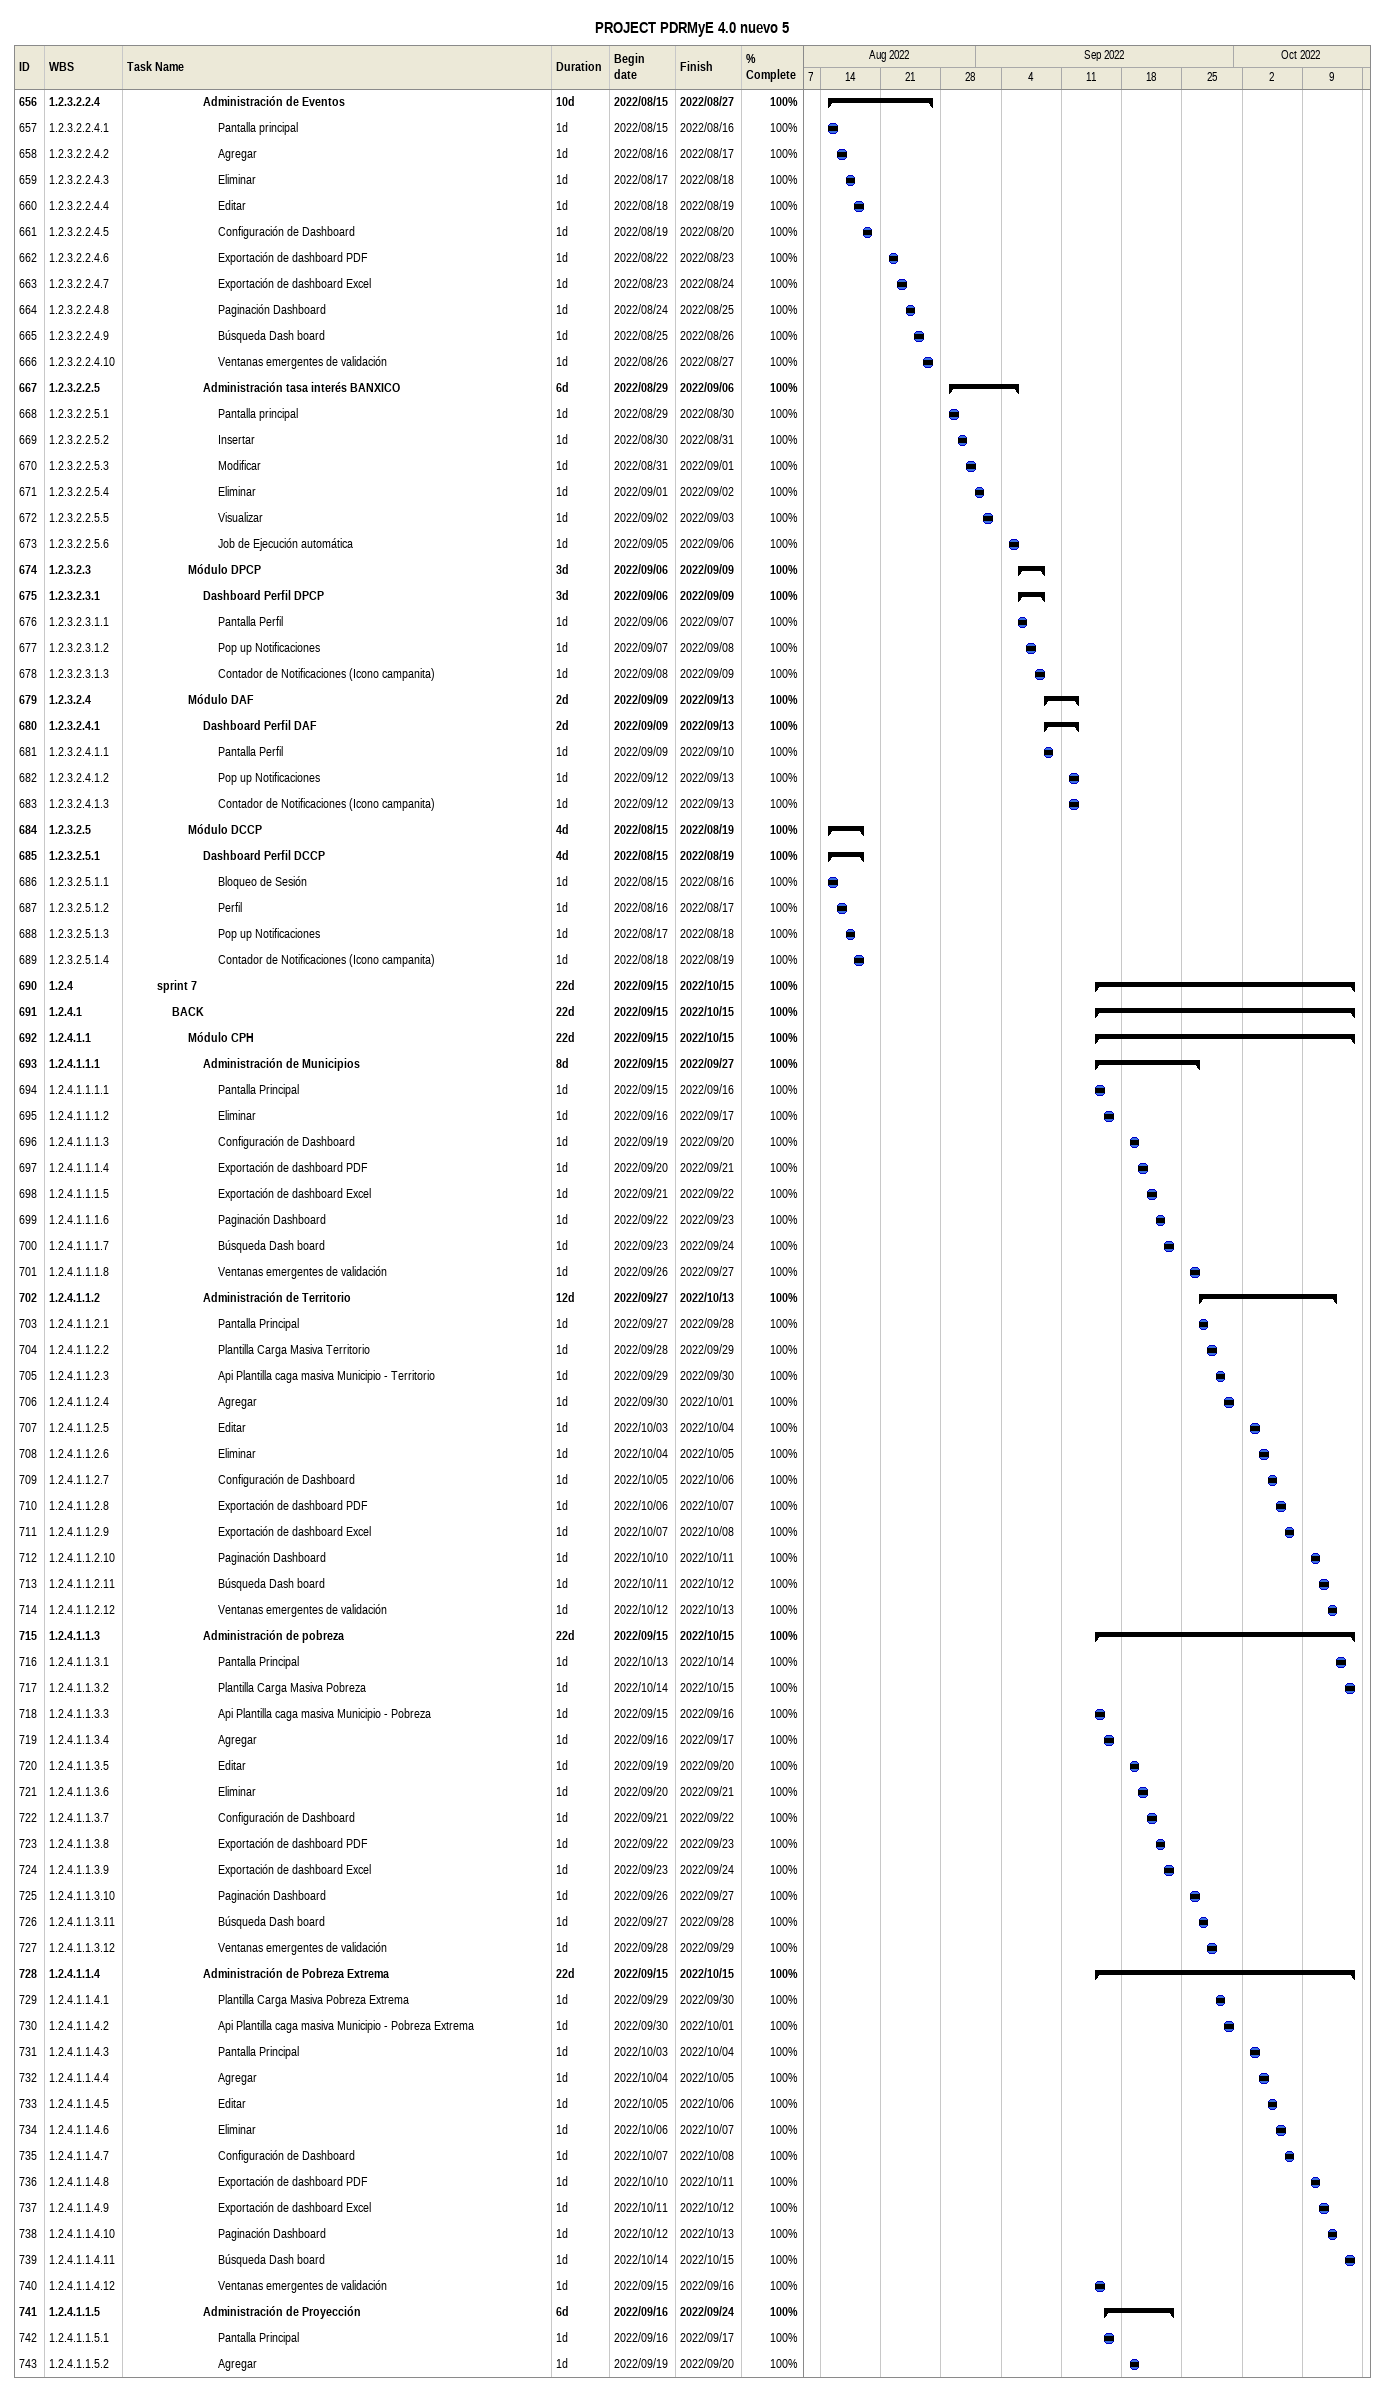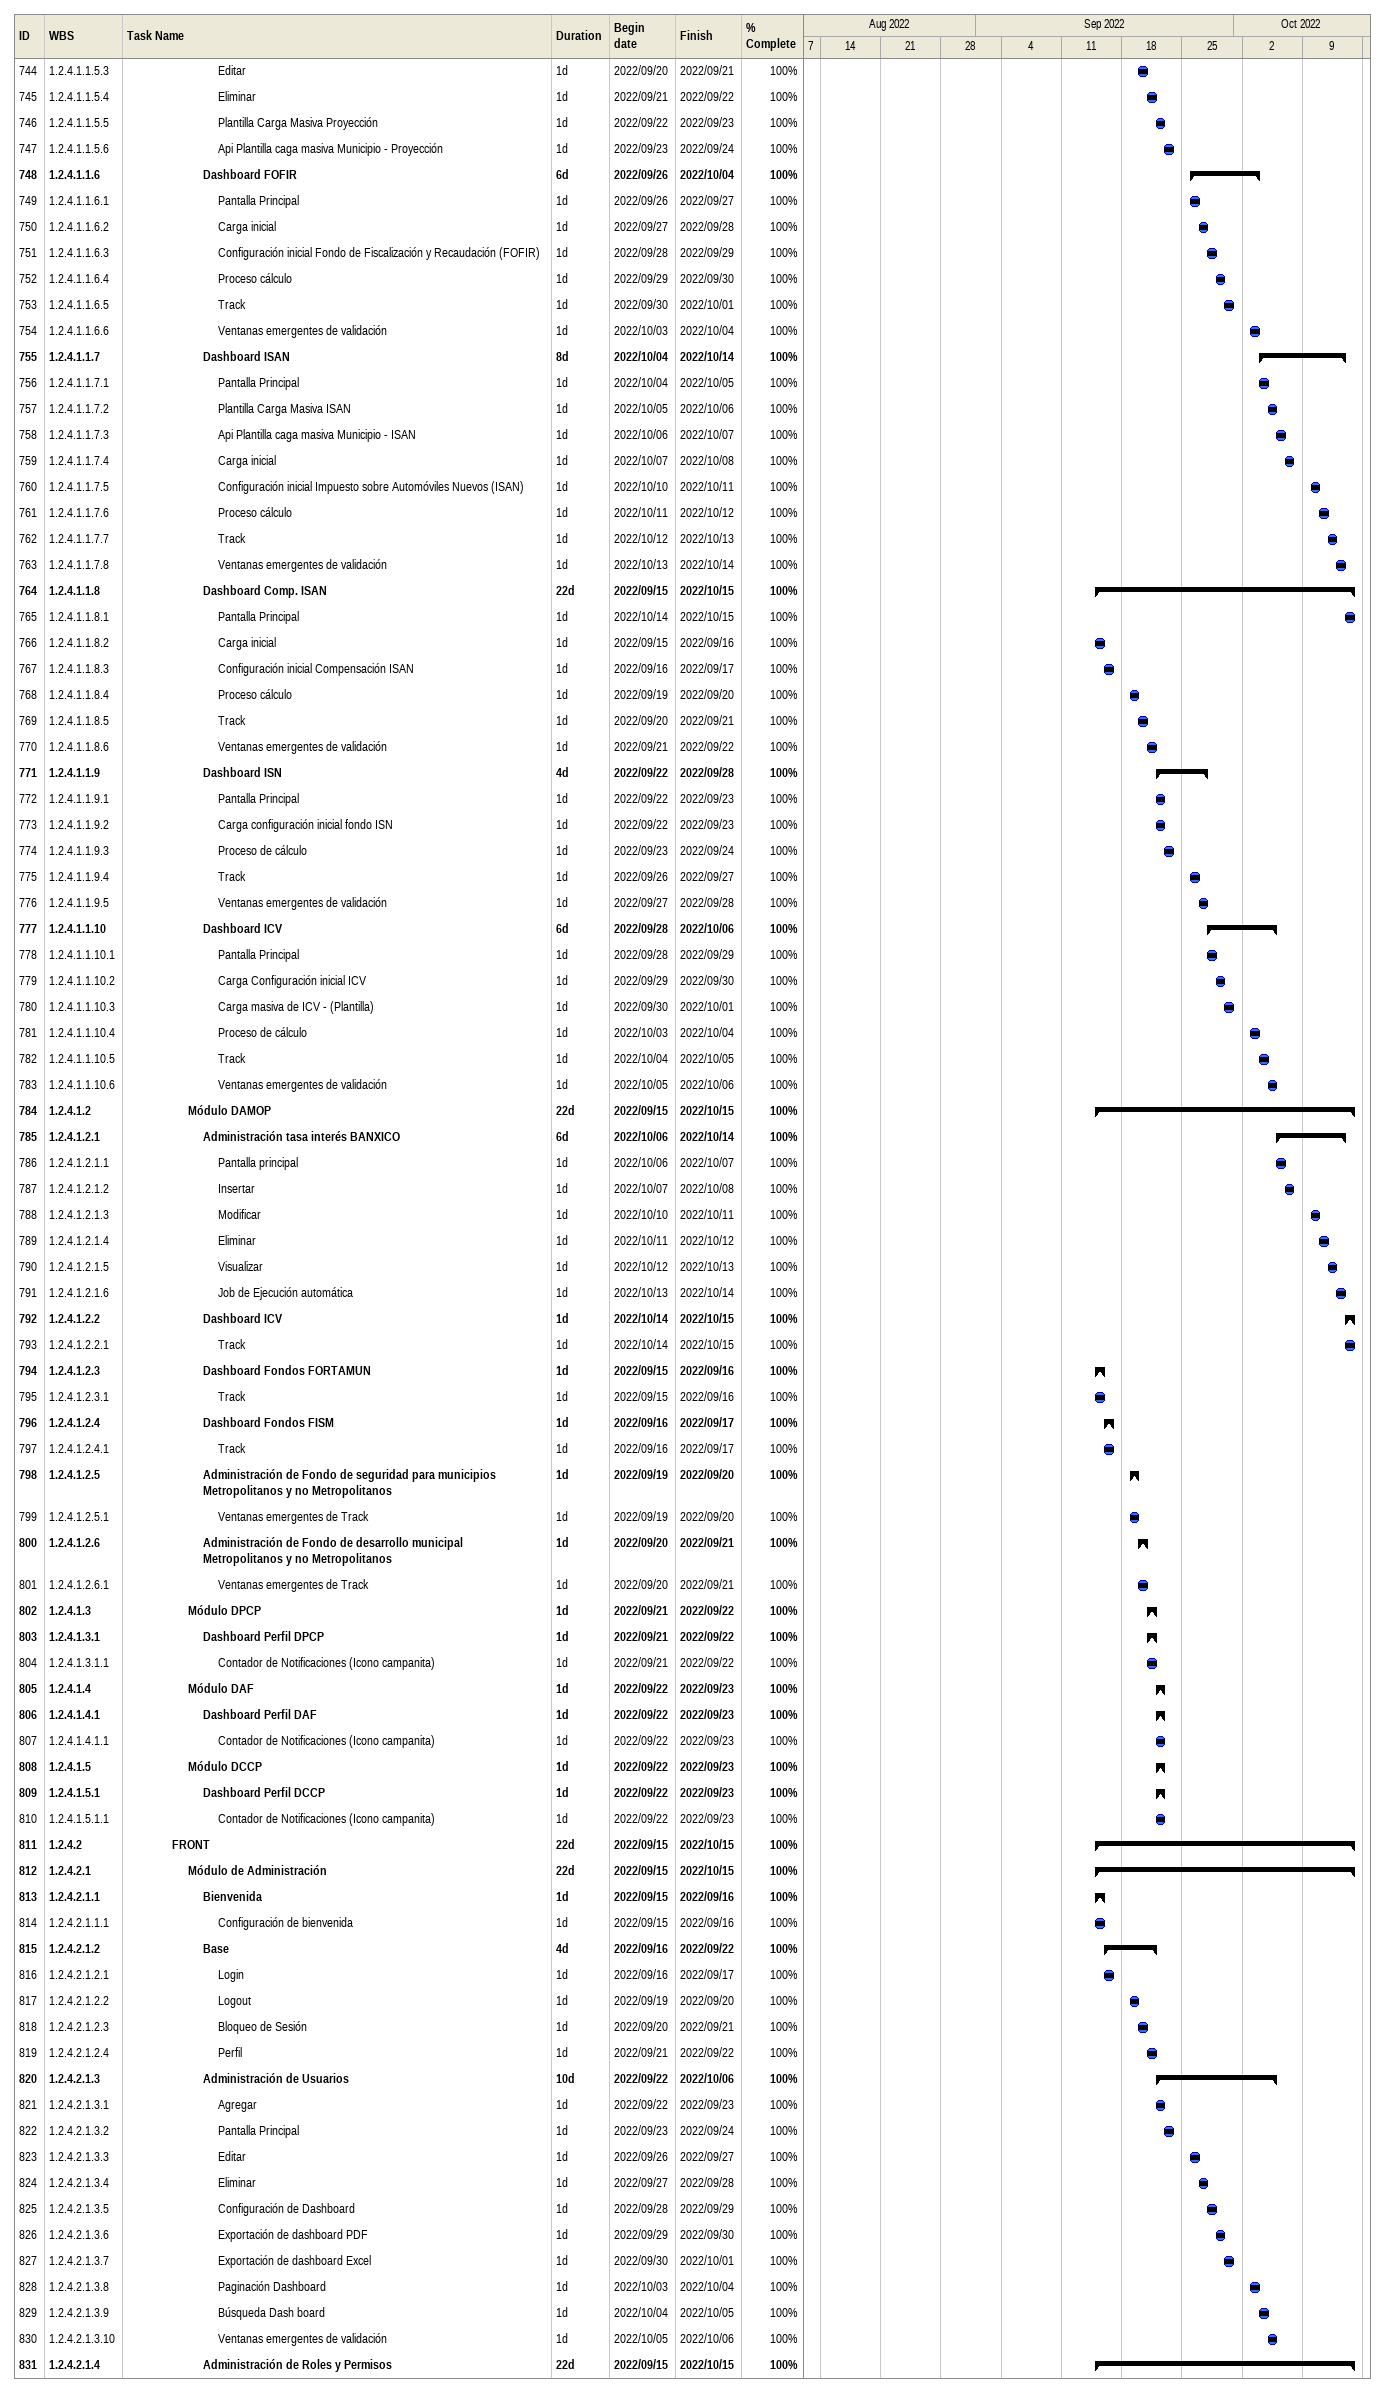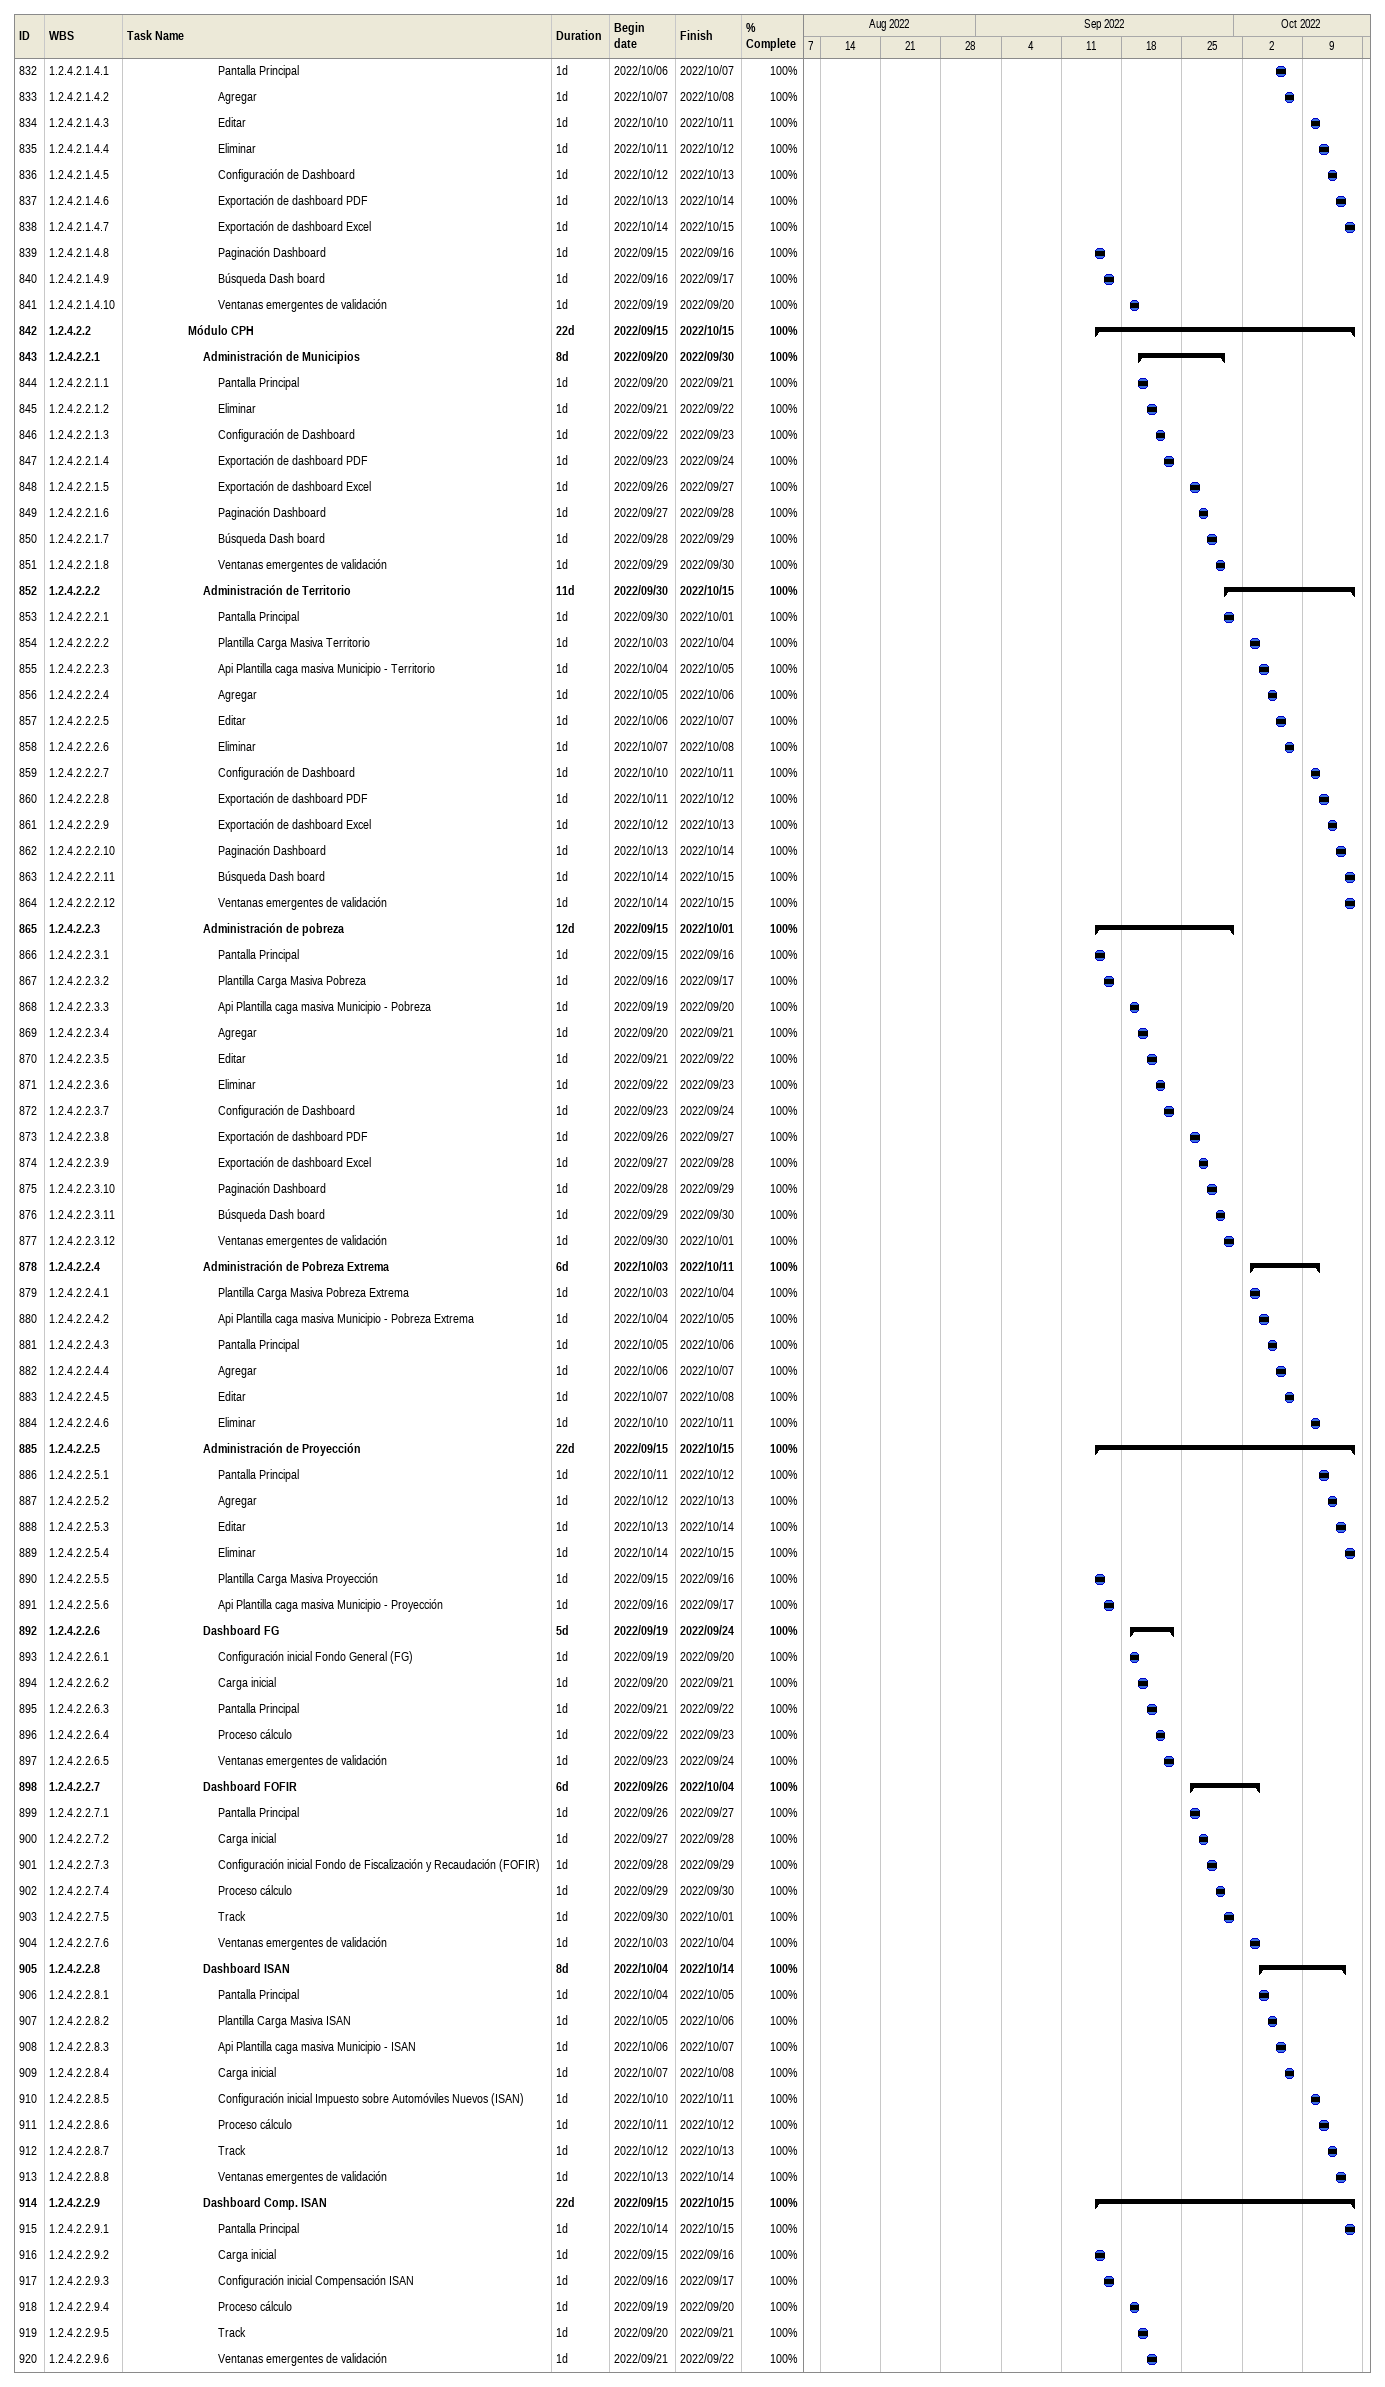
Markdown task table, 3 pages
PROJECT PDRMyE 4.0 nuevo 5

| ID | WBS | Task | Duration | Start | Finish | % complete |
|---|---|---|---|---|---|---|
| 656 | 1.2.3.2.2.4 | **Administración de Eventos** | 10d | 2022-08-15 | 2022-08-27 | 100 |
| 657 | 1.2.3.2.2.4.1 | Pantalla principal | 1d | 2022-08-15 | 2022-08-16 | 100 |
| 658 | 1.2.3.2.2.4.2 | Agregar | 1d | 2022-08-16 | 2022-08-17 | 100 |
| 659 | 1.2.3.2.2.4.3 | Eliminar | 1d | 2022-08-17 | 2022-08-18 | 100 |
| 660 | 1.2.3.2.2.4.4 | Editar | 1d | 2022-08-18 | 2022-08-19 | 100 |
| 661 | 1.2.3.2.2.4.5 | Configuración de Dashboard | 1d | 2022-08-19 | 2022-08-20 | 100 |
| 662 | 1.2.3.2.2.4.6 | Exportación de dashboard PDF | 1d | 2022-08-22 | 2022-08-23 | 100 |
| 663 | 1.2.3.2.2.4.7 | Exportación de dashboard Excel | 1d | 2022-08-23 | 2022-08-24 | 100 |
| 664 | 1.2.3.2.2.4.8 | Paginación Dashboard | 1d | 2022-08-24 | 2022-08-25 | 100 |
| 665 | 1.2.3.2.2.4.9 | Búsqueda Dash board | 1d | 2022-08-25 | 2022-08-26 | 100 |
| 666 | 1.2.3.2.2.4.10 | Ventanas emergentes de validación | 1d | 2022-08-26 | 2022-08-27 | 100 |
| 667 | 1.2.3.2.2.5 | **Administración tasa interés BANXICO** | 6d | 2022-08-29 | 2022-09-06 | 100 |
| 668 | 1.2.3.2.2.5.1 | Pantalla principal | 1d | 2022-08-29 | 2022-08-30 | 100 |
| 669 | 1.2.3.2.2.5.2 | Insertar | 1d | 2022-08-30 | 2022-08-31 | 100 |
| 670 | 1.2.3.2.2.5.3 | Modificar | 1d | 2022-08-31 | 2022-09-01 | 100 |
| 671 | 1.2.3.2.2.5.4 | Eliminar | 1d | 2022-09-01 | 2022-09-02 | 100 |
| 672 | 1.2.3.2.2.5.5 | Visualizar | 1d | 2022-09-02 | 2022-09-03 | 100 |
| 673 | 1.2.3.2.2.5.6 | Job de Ejecución automática | 1d | 2022-09-05 | 2022-09-06 | 100 |
| 674 | 1.2.3.2.3 | **Módulo DPCP** | 3d | 2022-09-06 | 2022-09-09 | 100 |
| 675 | 1.2.3.2.3.1 | **Dashboard Perfil DPCP** | 3d | 2022-09-06 | 2022-09-09 | 100 |
| 676 | 1.2.3.2.3.1.1 | Pantalla Perfil | 1d | 2022-09-06 | 2022-09-07 | 100 |
| 677 | 1.2.3.2.3.1.2 | Pop up Notificaciones | 1d | 2022-09-07 | 2022-09-08 | 100 |
| 678 | 1.2.3.2.3.1.3 | Contador de Notificaciones (Icono campanita) | 1d | 2022-09-08 | 2022-09-09 | 100 |
| 679 | 1.2.3.2.4 | **Módulo DAF** | 2d | 2022-09-09 | 2022-09-13 | 100 |
| 680 | 1.2.3.2.4.1 | **Dashboard Perfil DAF** | 2d | 2022-09-09 | 2022-09-13 | 100 |
| 681 | 1.2.3.2.4.1.1 | Pantalla Perfil | 1d | 2022-09-09 | 2022-09-10 | 100 |
| 682 | 1.2.3.2.4.1.2 | Pop up Notificaciones | 1d | 2022-09-12 | 2022-09-13 | 100 |
| 683 | 1.2.3.2.4.1.3 | Contador de Notificaciones (Icono campanita) | 1d | 2022-09-12 | 2022-09-13 | 100 |
| 684 | 1.2.3.2.5 | **Módulo DCCP** | 4d | 2022-08-15 | 2022-08-19 | 100 |
| 685 | 1.2.3.2.5.1 | **Dashboard Perfil DCCP** | 4d | 2022-08-15 | 2022-08-19 | 100 |
| 686 | 1.2.3.2.5.1.1 | Bloqueo de Sesión | 1d | 2022-08-15 | 2022-08-16 | 100 |
| 687 | 1.2.3.2.5.1.2 | Perfil | 1d | 2022-08-16 | 2022-08-17 | 100 |
| 688 | 1.2.3.2.5.1.3 | Pop up Notificaciones | 1d | 2022-08-17 | 2022-08-18 | 100 |
| 689 | 1.2.3.2.5.1.4 | Contador de Notificaciones (Icono campanita) | 1d | 2022-08-18 | 2022-08-19 | 100 |
| 690 | 1.2.4 | **sprint 7** | 22d | 2022-09-15 | 2022-10-15 | 100 |
| 691 | 1.2.4.1 | **BACK** | 22d | 2022-09-15 | 2022-10-15 | 100 |
| 692 | 1.2.4.1.1 | **Módulo CPH** | 22d | 2022-09-15 | 2022-10-15 | 100 |
| 693 | 1.2.4.1.1.1 | **Administración de Municipios** | 8d | 2022-09-15 | 2022-09-27 | 100 |
| 694 | 1.2.4.1.1.1.1 | Pantalla Principal | 1d | 2022-09-15 | 2022-09-16 | 100 |
| 695 | 1.2.4.1.1.1.2 | Eliminar | 1d | 2022-09-16 | 2022-09-17 | 100 |
| 696 | 1.2.4.1.1.1.3 | Configuración de Dashboard | 1d | 2022-09-19 | 2022-09-20 | 100 |
| 697 | 1.2.4.1.1.1.4 | Exportación de dashboard PDF | 1d | 2022-09-20 | 2022-09-21 | 100 |
| 698 | 1.2.4.1.1.1.5 | Exportación de dashboard Excel | 1d | 2022-09-21 | 2022-09-22 | 100 |
| 699 | 1.2.4.1.1.1.6 | Paginación Dashboard | 1d | 2022-09-22 | 2022-09-23 | 100 |
| 700 | 1.2.4.1.1.1.7 | Búsqueda Dash board | 1d | 2022-09-23 | 2022-09-24 | 100 |
| 701 | 1.2.4.1.1.1.8 | Ventanas emergentes de validación | 1d | 2022-09-26 | 2022-09-27 | 100 |
| 702 | 1.2.4.1.1.2 | **Administración de Territorio** | 12d | 2022-09-27 | 2022-10-13 | 100 |
| 703 | 1.2.4.1.1.2.1 | Pantalla Principal | 1d | 2022-09-27 | 2022-09-28 | 100 |
| 704 | 1.2.4.1.1.2.2 | Plantilla Carga Masiva Territorio | 1d | 2022-09-28 | 2022-09-29 | 100 |
| 705 | 1.2.4.1.1.2.3 | Api Plantilla caga masiva Municipio - Territorio | 1d | 2022-09-29 | 2022-09-30 | 100 |
| 706 | 1.2.4.1.1.2.4 | Agregar | 1d | 2022-09-30 | 2022-10-01 | 100 |
| 707 | 1.2.4.1.1.2.5 | Editar | 1d | 2022-10-03 | 2022-10-04 | 100 |
| 708 | 1.2.4.1.1.2.6 | Eliminar | 1d | 2022-10-04 | 2022-10-05 | 100 |
| 709 | 1.2.4.1.1.2.7 | Configuración de Dashboard | 1d | 2022-10-05 | 2022-10-06 | 100 |
| 710 | 1.2.4.1.1.2.8 | Exportación de dashboard PDF | 1d | 2022-10-06 | 2022-10-07 | 100 |
| 711 | 1.2.4.1.1.2.9 | Exportación de dashboard Excel | 1d | 2022-10-07 | 2022-10-08 | 100 |
| 712 | 1.2.4.1.1.2.10 | Paginación Dashboard | 1d | 2022-10-10 | 2022-10-11 | 100 |
| 713 | 1.2.4.1.1.2.11 | Búsqueda Dash board | 1d | 2022-10-11 | 2022-10-12 | 100 |
| 714 | 1.2.4.1.1.2.12 | Ventanas emergentes de validación | 1d | 2022-10-12 | 2022-10-13 | 100 |
| 715 | 1.2.4.1.1.3 | **Administración de pobreza** | 22d | 2022-09-15 | 2022-10-15 | 100 |
| 716 | 1.2.4.1.1.3.1 | Pantalla Principal | 1d | 2022-10-13 | 2022-10-14 | 100 |
| 717 | 1.2.4.1.1.3.2 | Plantilla Carga Masiva Pobreza | 1d | 2022-10-14 | 2022-10-15 | 100 |
| 718 | 1.2.4.1.1.3.3 | Api Plantilla caga masiva Municipio - Pobreza | 1d | 2022-09-15 | 2022-09-16 | 100 |
| 719 | 1.2.4.1.1.3.4 | Agregar | 1d | 2022-09-16 | 2022-09-17 | 100 |
| 720 | 1.2.4.1.1.3.5 | Editar | 1d | 2022-09-19 | 2022-09-20 | 100 |
| 721 | 1.2.4.1.1.3.6 | Eliminar | 1d | 2022-09-20 | 2022-09-21 | 100 |
| 722 | 1.2.4.1.1.3.7 | Configuración de Dashboard | 1d | 2022-09-21 | 2022-09-22 | 100 |
| 723 | 1.2.4.1.1.3.8 | Exportación de dashboard PDF | 1d | 2022-09-22 | 2022-09-23 | 100 |
| 724 | 1.2.4.1.1.3.9 | Exportación de dashboard Excel | 1d | 2022-09-23 | 2022-09-24 | 100 |
| 725 | 1.2.4.1.1.3.10 | Paginación Dashboard | 1d | 2022-09-26 | 2022-09-27 | 100 |
| 726 | 1.2.4.1.1.3.11 | Búsqueda Dash board | 1d | 2022-09-27 | 2022-09-28 | 100 |
| 727 | 1.2.4.1.1.3.12 | Ventanas emergentes de validación | 1d | 2022-09-28 | 2022-09-29 | 100 |
| 728 | 1.2.4.1.1.4 | **Administración de Pobreza Extrema** | 22d | 2022-09-15 | 2022-10-15 | 100 |
| 729 | 1.2.4.1.1.4.1 | Plantilla Carga Masiva Pobreza Extrema | 1d | 2022-09-29 | 2022-09-30 | 100 |
| 730 | 1.2.4.1.1.4.2 | Api Plantilla caga masiva Municipio - Pobreza Extrema | 1d | 2022-09-30 | 2022-10-01 | 100 |
| 731 | 1.2.4.1.1.4.3 | Pantalla Principal | 1d | 2022-10-03 | 2022-10-04 | 100 |
| 732 | 1.2.4.1.1.4.4 | Agregar | 1d | 2022-10-04 | 2022-10-05 | 100 |
| 733 | 1.2.4.1.1.4.5 | Editar | 1d | 2022-10-05 | 2022-10-06 | 100 |
| 734 | 1.2.4.1.1.4.6 | Eliminar | 1d | 2022-10-06 | 2022-10-07 | 100 |
| 735 | 1.2.4.1.1.4.7 | Configuración de Dashboard | 1d | 2022-10-07 | 2022-10-08 | 100 |
| 736 | 1.2.4.1.1.4.8 | Exportación de dashboard PDF | 1d | 2022-10-10 | 2022-10-11 | 100 |
| 737 | 1.2.4.1.1.4.9 | Exportación de dashboard Excel | 1d | 2022-10-11 | 2022-10-12 | 100 |
| 738 | 1.2.4.1.1.4.10 | Paginación Dashboard | 1d | 2022-10-12 | 2022-10-13 | 100 |
| 739 | 1.2.4.1.1.4.11 | Búsqueda Dash board | 1d | 2022-10-14 | 2022-10-15 | 100 |
| 740 | 1.2.4.1.1.4.12 | Ventanas emergentes de validación | 1d | 2022-09-15 | 2022-09-16 | 100 |
| 741 | 1.2.4.1.1.5 | **Administración de Proyección** | 6d | 2022-09-16 | 2022-09-24 | 100 |
| 742 | 1.2.4.1.1.5.1 | Pantalla Principal | 1d | 2022-09-16 | 2022-09-17 | 100 |
| 743 | 1.2.4.1.1.5.2 | Agregar | 1d | 2022-09-19 | 2022-09-20 | 100 |
| 744 | 1.2.4.1.1.5.3 | Editar | 1d | 2022-09-20 | 2022-09-21 | 100 |
| 745 | 1.2.4.1.1.5.4 | Eliminar | 1d | 2022-09-21 | 2022-09-22 | 100 |
| 746 | 1.2.4.1.1.5.5 | Plantilla Carga Masiva Proyección | 1d | 2022-09-22 | 2022-09-23 | 100 |
| 747 | 1.2.4.1.1.5.6 | Api Plantilla caga masiva Municipio - Proyección | 1d | 2022-09-23 | 2022-09-24 | 100 |
| 748 | 1.2.4.1.1.6 | **Dashboard FOFIR** | 6d | 2022-09-26 | 2022-10-04 | 100 |
| 749 | 1.2.4.1.1.6.1 | Pantalla Principal | 1d | 2022-09-26 | 2022-09-27 | 100 |
| 750 | 1.2.4.1.1.6.2 | Carga inicial | 1d | 2022-09-27 | 2022-09-28 | 100 |
| 751 | 1.2.4.1.1.6.3 | Configuración inicial Fondo de Fiscalización y Recaudación (FOFIR) | 1d | 2022-09-28 | 2022-09-29 | 100 |
| 752 | 1.2.4.1.1.6.4 | Proceso cálculo | 1d | 2022-09-29 | 2022-09-30 | 100 |
| 753 | 1.2.4.1.1.6.5 | Track | 1d | 2022-09-30 | 2022-10-01 | 100 |
| 754 | 1.2.4.1.1.6.6 | Ventanas emergentes de validación | 1d | 2022-10-03 | 2022-10-04 | 100 |
| 755 | 1.2.4.1.1.7 | **Dashboard ISAN** | 8d | 2022-10-04 | 2022-10-14 | 100 |
| 756 | 1.2.4.1.1.7.1 | Pantalla Principal | 1d | 2022-10-04 | 2022-10-05 | 100 |
| 757 | 1.2.4.1.1.7.2 | Plantilla Carga Masiva ISAN | 1d | 2022-10-05 | 2022-10-06 | 100 |
| 758 | 1.2.4.1.1.7.3 | Api Plantilla caga masiva Municipio - ISAN | 1d | 2022-10-06 | 2022-10-07 | 100 |
| 759 | 1.2.4.1.1.7.4 | Carga inicial | 1d | 2022-10-07 | 2022-10-08 | 100 |
| 760 | 1.2.4.1.1.7.5 | Configuración inicial Impuesto sobre Automóviles Nuevos (ISAN) | 1d | 2022-10-10 | 2022-10-11 | 100 |
| 761 | 1.2.4.1.1.7.6 | Proceso cálculo | 1d | 2022-10-11 | 2022-10-12 | 100 |
| 762 | 1.2.4.1.1.7.7 | Track | 1d | 2022-10-12 | 2022-10-13 | 100 |
| 763 | 1.2.4.1.1.7.8 | Ventanas emergentes de validación | 1d | 2022-10-13 | 2022-10-14 | 100 |
| 764 | 1.2.4.1.1.8 | **Dashboard Comp. ISAN** | 22d | 2022-09-15 | 2022-10-15 | 100 |
| 765 | 1.2.4.1.1.8.1 | Pantalla Principal | 1d | 2022-10-14 | 2022-10-15 | 100 |
| 766 | 1.2.4.1.1.8.2 | Carga inicial | 1d | 2022-09-15 | 2022-09-16 | 100 |
| 767 | 1.2.4.1.1.8.3 | Configuración inicial Compensación ISAN | 1d | 2022-09-16 | 2022-09-17 | 100 |
| 768 | 1.2.4.1.1.8.4 | Proceso cálculo | 1d | 2022-09-19 | 2022-09-20 | 100 |
| 769 | 1.2.4.1.1.8.5 | Track | 1d | 2022-09-20 | 2022-09-21 | 100 |
| 770 | 1.2.4.1.1.8.6 | Ventanas emergentes de validación | 1d | 2022-09-21 | 2022-09-22 | 100 |
| 771 | 1.2.4.1.1.9 | **Dashboard ISN** | 4d | 2022-09-22 | 2022-09-28 | 100 |
| 772 | 1.2.4.1.1.9.1 | Pantalla Principal | 1d | 2022-09-22 | 2022-09-23 | 100 |
| 773 | 1.2.4.1.1.9.2 | Carga configuración inicial fondo ISN | 1d | 2022-09-22 | 2022-09-23 | 100 |
| 774 | 1.2.4.1.1.9.3 | Proceso de cálculo | 1d | 2022-09-23 | 2022-09-24 | 100 |
| 775 | 1.2.4.1.1.9.4 | Track | 1d | 2022-09-26 | 2022-09-27 | 100 |
| 776 | 1.2.4.1.1.9.5 | Ventanas emergentes de validación | 1d | 2022-09-27 | 2022-09-28 | 100 |
| 777 | 1.2.4.1.1.10 | **Dashboard ICV** | 6d | 2022-09-28 | 2022-10-06 | 100 |
| 778 | 1.2.4.1.1.10.1 | Pantalla Principal | 1d | 2022-09-28 | 2022-09-29 | 100 |
| 779 | 1.2.4.1.1.10.2 | Carga Configuración inicial ICV | 1d | 2022-09-29 | 2022-09-30 | 100 |
| 780 | 1.2.4.1.1.10.3 | Carga masiva de ICV - (Plantilla) | 1d | 2022-09-30 | 2022-10-01 | 100 |
| 781 | 1.2.4.1.1.10.4 | Proceso de cálculo | 1d | 2022-10-03 | 2022-10-04 | 100 |
| 782 | 1.2.4.1.1.10.5 | Track | 1d | 2022-10-04 | 2022-10-05 | 100 |
| 783 | 1.2.4.1.1.10.6 | Ventanas emergentes de validación | 1d | 2022-10-05 | 2022-10-06 | 100 |
| 784 | 1.2.4.1.2 | **Módulo DAMOP** | 22d | 2022-09-15 | 2022-10-15 | 100 |
| 785 | 1.2.4.1.2.1 | **Administración tasa interés BANXICO** | 6d | 2022-10-06 | 2022-10-14 | 100 |
| 786 | 1.2.4.1.2.1.1 | Pantalla principal | 1d | 2022-10-06 | 2022-10-07 | 100 |
| 787 | 1.2.4.1.2.1.2 | Insertar | 1d | 2022-10-07 | 2022-10-08 | 100 |
| 788 | 1.2.4.1.2.1.3 | Modificar | 1d | 2022-10-10 | 2022-10-11 | 100 |
| 789 | 1.2.4.1.2.1.4 | Eliminar | 1d | 2022-10-11 | 2022-10-12 | 100 |
| 790 | 1.2.4.1.2.1.5 | Visualizar | 1d | 2022-10-12 | 2022-10-13 | 100 |
| 791 | 1.2.4.1.2.1.6 | Job de Ejecución automática | 1d | 2022-10-13 | 2022-10-14 | 100 |
| 792 | 1.2.4.1.2.2 | **Dashboard ICV** | 1d | 2022-10-14 | 2022-10-15 | 100 |
| 793 | 1.2.4.1.2.2.1 | Track | 1d | 2022-10-14 | 2022-10-15 | 100 |
| 794 | 1.2.4.1.2.3 | **Dashboard Fondos FORTAMUN** | 1d | 2022-09-15 | 2022-09-16 | 100 |
| 795 | 1.2.4.1.2.3.1 | Track | 1d | 2022-09-15 | 2022-09-16 | 100 |
| 796 | 1.2.4.1.2.4 | **Dashboard Fondos FISM** | 1d | 2022-09-16 | 2022-09-17 | 100 |
| 797 | 1.2.4.1.2.4.1 | Track | 1d | 2022-09-16 | 2022-09-17 | 100 |
| 798 | 1.2.4.1.2.5 | **Administración de Fondo de seguridad para municipios Metropolitanos y no Metropolitanos** | 1d | 2022-09-19 | 2022-09-20 | 100 |
| 799 | 1.2.4.1.2.5.1 | Ventanas emergentes de Track | 1d | 2022-09-19 | 2022-09-20 | 100 |
| 800 | 1.2.4.1.2.6 | **Administración de Fondo de desarrollo municipal Metropolitanos y no Metropolitanos** | 1d | 2022-09-20 | 2022-09-21 | 100 |
| 801 | 1.2.4.1.2.6.1 | Ventanas emergentes de Track | 1d | 2022-09-20 | 2022-09-21 | 100 |
| 802 | 1.2.4.1.3 | **Módulo DPCP** | 1d | 2022-09-21 | 2022-09-22 | 100 |
| 803 | 1.2.4.1.3.1 | **Dashboard Perfil DPCP** | 1d | 2022-09-21 | 2022-09-22 | 100 |
| 804 | 1.2.4.1.3.1.1 | Contador de Notificaciones (Icono campanita) | 1d | 2022-09-21 | 2022-09-22 | 100 |
| 805 | 1.2.4.1.4 | **Módulo DAF** | 1d | 2022-09-22 | 2022-09-23 | 100 |
| 806 | 1.2.4.1.4.1 | **Dashboard Perfil DAF** | 1d | 2022-09-22 | 2022-09-23 | 100 |
| 807 | 1.2.4.1.4.1.1 | Contador de Notificaciones (Icono campanita) | 1d | 2022-09-22 | 2022-09-23 | 100 |
| 808 | 1.2.4.1.5 | **Módulo DCCP** | 1d | 2022-09-22 | 2022-09-23 | 100 |
| 809 | 1.2.4.1.5.1 | **Dashboard Perfil DCCP** | 1d | 2022-09-22 | 2022-09-23 | 100 |
| 810 | 1.2.4.1.5.1.1 | Contador de Notificaciones (Icono campanita) | 1d | 2022-09-22 | 2022-09-23 | 100 |
| 811 | 1.2.4.2 | **FRONT** | 22d | 2022-09-15 | 2022-10-15 | 100 |
| 812 | 1.2.4.2.1 | **Módulo de Administración** | 22d | 2022-09-15 | 2022-10-15 | 100 |
| 813 | 1.2.4.2.1.1 | **Bienvenida** | 1d | 2022-09-15 | 2022-09-16 | 100 |
| 814 | 1.2.4.2.1.1.1 | Configuración de bienvenida | 1d | 2022-09-15 | 2022-09-16 | 100 |
| 815 | 1.2.4.2.1.2 | **Base** | 4d | 2022-09-16 | 2022-09-22 | 100 |
| 816 | 1.2.4.2.1.2.1 | Login | 1d | 2022-09-16 | 2022-09-17 | 100 |
| 817 | 1.2.4.2.1.2.2 | Logout | 1d | 2022-09-19 | 2022-09-20 | 100 |
| 818 | 1.2.4.2.1.2.3 | Bloqueo de Sesión | 1d | 2022-09-20 | 2022-09-21 | 100 |
| 819 | 1.2.4.2.1.2.4 | Perfil | 1d | 2022-09-21 | 2022-09-22 | 100 |
| 820 | 1.2.4.2.1.3 | **Administración de Usuarios** | 10d | 2022-09-22 | 2022-10-06 | 100 |
| 821 | 1.2.4.2.1.3.1 | Agregar | 1d | 2022-09-22 | 2022-09-23 | 100 |
| 822 | 1.2.4.2.1.3.2 | Pantalla Principal | 1d | 2022-09-23 | 2022-09-24 | 100 |
| 823 | 1.2.4.2.1.3.3 | Editar | 1d | 2022-09-26 | 2022-09-27 | 100 |
| 824 | 1.2.4.2.1.3.4 | Eliminar | 1d | 2022-09-27 | 2022-09-28 | 100 |
| 825 | 1.2.4.2.1.3.5 | Configuración de Dashboard | 1d | 2022-09-28 | 2022-09-29 | 100 |
| 826 | 1.2.4.2.1.3.6 | Exportación de dashboard PDF | 1d | 2022-09-29 | 2022-09-30 | 100 |
| 827 | 1.2.4.2.1.3.7 | Exportación de dashboard Excel | 1d | 2022-09-30 | 2022-10-01 | 100 |
| 828 | 1.2.4.2.1.3.8 | Paginación Dashboard | 1d | 2022-10-03 | 2022-10-04 | 100 |
| 829 | 1.2.4.2.1.3.9 | Búsqueda Dash board | 1d | 2022-10-04 | 2022-10-05 | 100 |
| 830 | 1.2.4.2.1.3.10 | Ventanas emergentes de validación | 1d | 2022-10-05 | 2022-10-06 | 100 |
| 831 | 1.2.4.2.1.4 | **Administración de Roles y Permisos** | 22d | 2022-09-15 | 2022-10-15 | 100 |
| 832 | 1.2.4.2.1.4.1 | Pantalla Principal | 1d | 2022-10-06 | 2022-10-07 | 100 |
| 833 | 1.2.4.2.1.4.2 | Agregar | 1d | 2022-10-07 | 2022-10-08 | 100 |
| 834 | 1.2.4.2.1.4.3 | Editar | 1d | 2022-10-10 | 2022-10-11 | 100 |
| 835 | 1.2.4.2.1.4.4 | Eliminar | 1d | 2022-10-11 | 2022-10-12 | 100 |
| 836 | 1.2.4.2.1.4.5 | Configuración de Dashboard | 1d | 2022-10-12 | 2022-10-13 | 100 |
| 837 | 1.2.4.2.1.4.6 | Exportación de dashboard PDF | 1d | 2022-10-13 | 2022-10-14 | 100 |
| 838 | 1.2.4.2.1.4.7 | Exportación de dashboard Excel | 1d | 2022-10-14 | 2022-10-15 | 100 |
| 839 | 1.2.4.2.1.4.8 | Paginación Dashboard | 1d | 2022-09-15 | 2022-09-16 | 100 |
| 840 | 1.2.4.2.1.4.9 | Búsqueda Dash board | 1d | 2022-09-16 | 2022-09-17 | 100 |
| 841 | 1.2.4.2.1.4.10 | Ventanas emergentes de validación | 1d | 2022-09-19 | 2022-09-20 | 100 |
| 842 | 1.2.4.2.2 | **Módulo CPH** | 22d | 2022-09-15 | 2022-10-15 | 100 |
| 843 | 1.2.4.2.2.1 | **Administración de Municipios** | 8d | 2022-09-20 | 2022-09-30 | 100 |
| 844 | 1.2.4.2.2.1.1 | Pantalla Principal | 1d | 2022-09-20 | 2022-09-21 | 100 |
| 845 | 1.2.4.2.2.1.2 | Eliminar | 1d | 2022-09-21 | 2022-09-22 | 100 |
| 846 | 1.2.4.2.2.1.3 | Configuración de Dashboard | 1d | 2022-09-22 | 2022-09-23 | 100 |
| 847 | 1.2.4.2.2.1.4 | Exportación de dashboard PDF | 1d | 2022-09-23 | 2022-09-24 | 100 |
| 848 | 1.2.4.2.2.1.5 | Exportación de dashboard Excel | 1d | 2022-09-26 | 2022-09-27 | 100 |
| 849 | 1.2.4.2.2.1.6 | Paginación Dashboard | 1d | 2022-09-27 | 2022-09-28 | 100 |
| 850 | 1.2.4.2.2.1.7 | Búsqueda Dash board | 1d | 2022-09-28 | 2022-09-29 | 100 |
| 851 | 1.2.4.2.2.1.8 | Ventanas emergentes de validación | 1d | 2022-09-29 | 2022-09-30 | 100 |
| 852 | 1.2.4.2.2.2 | **Administración de Territorio** | 11d | 2022-09-30 | 2022-10-15 | 100 |
| 853 | 1.2.4.2.2.2.1 | Pantalla Principal | 1d | 2022-09-30 | 2022-10-01 | 100 |
| 854 | 1.2.4.2.2.2.2 | Plantilla Carga Masiva Territorio | 1d | 2022-10-03 | 2022-10-04 | 100 |
| 855 | 1.2.4.2.2.2.3 | Api Plantilla caga masiva Municipio - Territorio | 1d | 2022-10-04 | 2022-10-05 | 100 |
| 856 | 1.2.4.2.2.2.4 | Agregar | 1d | 2022-10-05 | 2022-10-06 | 100 |
| 857 | 1.2.4.2.2.2.5 | Editar | 1d | 2022-10-06 | 2022-10-07 | 100 |
| 858 | 1.2.4.2.2.2.6 | Eliminar | 1d | 2022-10-07 | 2022-10-08 | 100 |
| 859 | 1.2.4.2.2.2.7 | Configuración de Dashboard | 1d | 2022-10-10 | 2022-10-11 | 100 |
| 860 | 1.2.4.2.2.2.8 | Exportación de dashboard PDF | 1d | 2022-10-11 | 2022-10-12 | 100 |
| 861 | 1.2.4.2.2.2.9 | Exportación de dashboard Excel | 1d | 2022-10-12 | 2022-10-13 | 100 |
| 862 | 1.2.4.2.2.2.10 | Paginación Dashboard | 1d | 2022-10-13 | 2022-10-14 | 100 |
| 863 | 1.2.4.2.2.2.11 | Búsqueda Dash board | 1d | 2022-10-14 | 2022-10-15 | 100 |
| 864 | 1.2.4.2.2.2.12 | Ventanas emergentes de validación | 1d | 2022-10-14 | 2022-10-15 | 100 |
| 865 | 1.2.4.2.2.3 | **Administración de pobreza** | 12d | 2022-09-15 | 2022-10-01 | 100 |
| 866 | 1.2.4.2.2.3.1 | Pantalla Principal | 1d | 2022-09-15 | 2022-09-16 | 100 |
| 867 | 1.2.4.2.2.3.2 | Plantilla Carga Masiva Pobreza | 1d | 2022-09-16 | 2022-09-17 | 100 |
| 868 | 1.2.4.2.2.3.3 | Api Plantilla caga masiva Municipio - Pobreza | 1d | 2022-09-19 | 2022-09-20 | 100 |
| 869 | 1.2.4.2.2.3.4 | Agregar | 1d | 2022-09-20 | 2022-09-21 | 100 |
| 870 | 1.2.4.2.2.3.5 | Editar | 1d | 2022-09-21 | 2022-09-22 | 100 |
| 871 | 1.2.4.2.2.3.6 | Eliminar | 1d | 2022-09-22 | 2022-09-23 | 100 |
| 872 | 1.2.4.2.2.3.7 | Configuración de Dashboard | 1d | 2022-09-23 | 2022-09-24 | 100 |
| 873 | 1.2.4.2.2.3.8 | Exportación de dashboard PDF | 1d | 2022-09-26 | 2022-09-27 | 100 |
| 874 | 1.2.4.2.2.3.9 | Exportación de dashboard Excel | 1d | 2022-09-27 | 2022-09-28 | 100 |
| 875 | 1.2.4.2.2.3.10 | Paginación Dashboard | 1d | 2022-09-28 | 2022-09-29 | 100 |
| 876 | 1.2.4.2.2.3.11 | Búsqueda Dash board | 1d | 2022-09-29 | 2022-09-30 | 100 |
| 877 | 1.2.4.2.2.3.12 | Ventanas emergentes de validación | 1d | 2022-09-30 | 2022-10-01 | 100 |
| 878 | 1.2.4.2.2.4 | **Administración de Pobreza Extrema** | 6d | 2022-10-03 | 2022-10-11 | 100 |
| 879 | 1.2.4.2.2.4.1 | Plantilla Carga Masiva Pobreza Extrema | 1d | 2022-10-03 | 2022-10-04 | 100 |
| 880 | 1.2.4.2.2.4.2 | Api Plantilla caga masiva Municipio - Pobreza Extrema | 1d | 2022-10-04 | 2022-10-05 | 100 |
| 881 | 1.2.4.2.2.4.3 | Pantalla Principal | 1d | 2022-10-05 | 2022-10-06 | 100 |
| 882 | 1.2.4.2.2.4.4 | Agregar | 1d | 2022-10-06 | 2022-10-07 | 100 |
| 883 | 1.2.4.2.2.4.5 | Editar | 1d | 2022-10-07 | 2022-10-08 | 100 |
| 884 | 1.2.4.2.2.4.6 | Eliminar | 1d | 2022-10-10 | 2022-10-11 | 100 |
| 885 | 1.2.4.2.2.5 | **Administración de Proyección** | 22d | 2022-09-15 | 2022-10-15 | 100 |
| 886 | 1.2.4.2.2.5.1 | Pantalla Principal | 1d | 2022-10-11 | 2022-10-12 | 100 |
| 887 | 1.2.4.2.2.5.2 | Agregar | 1d | 2022-10-12 | 2022-10-13 | 100 |
| 888 | 1.2.4.2.2.5.3 | Editar | 1d | 2022-10-13 | 2022-10-14 | 100 |
| 889 | 1.2.4.2.2.5.4 | Eliminar | 1d | 2022-10-14 | 2022-10-15 | 100 |
| 890 | 1.2.4.2.2.5.5 | Plantilla Carga Masiva Proyección | 1d | 2022-09-15 | 2022-09-16 | 100 |
| 891 | 1.2.4.2.2.5.6 | Api Plantilla caga masiva Municipio - Proyección | 1d | 2022-09-16 | 2022-09-17 | 100 |
| 892 | 1.2.4.2.2.6 | **Dashboard FG** | 5d | 2022-09-19 | 2022-09-24 | 100 |
| 893 | 1.2.4.2.2.6.1 | Configuración inicial Fondo General (FG) | 1d | 2022-09-19 | 2022-09-20 | 100 |
| 894 | 1.2.4.2.2.6.2 | Carga inicial | 1d | 2022-09-20 | 2022-09-21 | 100 |
| 895 | 1.2.4.2.2.6.3 | Pantalla Principal | 1d | 2022-09-21 | 2022-09-22 | 100 |
| 896 | 1.2.4.2.2.6.4 | Proceso cálculo | 1d | 2022-09-22 | 2022-09-23 | 100 |
| 897 | 1.2.4.2.2.6.5 | Ventanas emergentes de validación | 1d | 2022-09-23 | 2022-09-24 | 100 |
| 898 | 1.2.4.2.2.7 | **Dashboard FOFIR** | 6d | 2022-09-26 | 2022-10-04 | 100 |
| 899 | 1.2.4.2.2.7.1 | Pantalla Principal | 1d | 2022-09-26 | 2022-09-27 | 100 |
| 900 | 1.2.4.2.2.7.2 | Carga inicial | 1d | 2022-09-27 | 2022-09-28 | 100 |
| 901 | 1.2.4.2.2.7.3 | Configuración inicial Fondo de Fiscalización y Recaudación (FOFIR) | 1d | 2022-09-28 | 2022-09-29 | 100 |
| 902 | 1.2.4.2.2.7.4 | Proceso cálculo | 1d | 2022-09-29 | 2022-09-30 | 100 |
| 903 | 1.2.4.2.2.7.5 | Track | 1d | 2022-09-30 | 2022-10-01 | 100 |
| 904 | 1.2.4.2.2.7.6 | Ventanas emergentes de validación | 1d | 2022-10-03 | 2022-10-04 | 100 |
| 905 | 1.2.4.2.2.8 | **Dashboard ISAN** | 8d | 2022-10-04 | 2022-10-14 | 100 |
| 906 | 1.2.4.2.2.8.1 | Pantalla Principal | 1d | 2022-10-04 | 2022-10-05 | 100 |
| 907 | 1.2.4.2.2.8.2 | Plantilla Carga Masiva ISAN | 1d | 2022-10-05 | 2022-10-06 | 100 |
| 908 | 1.2.4.2.2.8.3 | Api Plantilla caga masiva Municipio - ISAN | 1d | 2022-10-06 | 2022-10-07 | 100 |
| 909 | 1.2.4.2.2.8.4 | Carga inicial | 1d | 2022-10-07 | 2022-10-08 | 100 |
| 910 | 1.2.4.2.2.8.5 | Configuración inicial Impuesto sobre Automóviles Nuevos (ISAN) | 1d | 2022-10-10 | 2022-10-11 | 100 |
| 911 | 1.2.4.2.2.8.6 | Proceso cálculo | 1d | 2022-10-11 | 2022-10-12 | 100 |
| 912 | 1.2.4.2.2.8.7 | Track | 1d | 2022-10-12 | 2022-10-13 | 100 |
| 913 | 1.2.4.2.2.8.8 | Ventanas emergentes de validación | 1d | 2022-10-13 | 2022-10-14 | 100 |
| 914 | 1.2.4.2.2.9 | **Dashboard Comp. ISAN** | 22d | 2022-09-15 | 2022-10-15 | 100 |
| 915 | 1.2.4.2.2.9.1 | Pantalla Principal | 1d | 2022-10-14 | 2022-10-15 | 100 |
| 916 | 1.2.4.2.2.9.2 | Carga inicial | 1d | 2022-09-15 | 2022-09-16 | 100 |
| 917 | 1.2.4.2.2.9.3 | Configuración inicial Compensación ISAN | 1d | 2022-09-16 | 2022-09-17 | 100 |
| 918 | 1.2.4.2.2.9.4 | Proceso cálculo | 1d | 2022-09-19 | 2022-09-20 | 100 |
| 919 | 1.2.4.2.2.9.5 | Track | 1d | 2022-09-20 | 2022-09-21 | 100 |
| 920 | 1.2.4.2.2.9.6 | Ventanas emergentes de validación | 1d | 2022-09-21 | 2022-09-22 | 100 |
